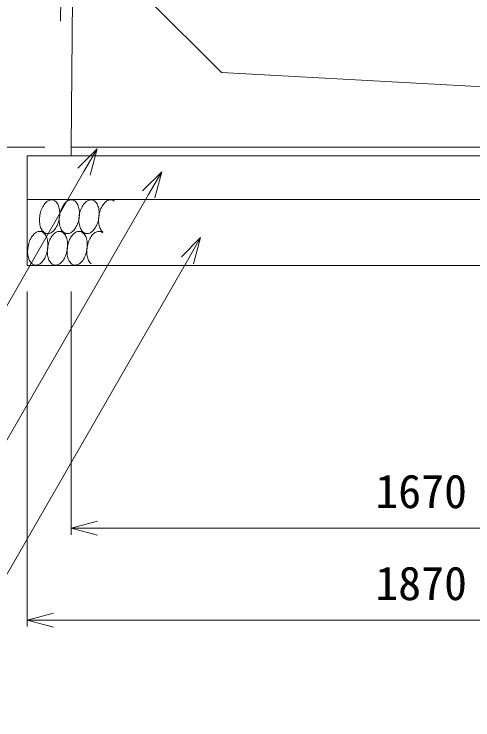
# Model space of a CAD drawing. Units: millimetres, scale not verified. Extents: x 748 to 253048, y 13754 to 73154.
# Drawn here: x 121757 to 125248, y 42337 to 47709 of the extents above; entities that cross this region are included whole.
import ezdxf
from ezdxf.enums import TextEntityAlignment as Align

# ---------------------------------------------------------------- set-up
doc = ezdxf.new("R2010")
doc.units = ezdxf.units.MM
doc.header["$LTSCALE"] = 300
for name, color, linetype, lineweight in [('0_2', 1, 'Continuous', 18), ('D-DCR', 7, 'Continuous', 18), ('D-STR', 1, 'Continuous', 18), ('D-STR-DIM', 7, 'Continuous', 18), ('D-STR-HTXT', 7, 'Continuous', 18)]:
    doc.layers.add(name, color=color, linetype=linetype, lineweight=lineweight)
doc.styles.add('ＭＳ ゴシック', font='')
doc.styles.get('ＭＳ ゴシック').set_extended_font_data('MS Gothic')

msp = doc.modelspace()

# ---------------------------------------------------------------- linework, layer by layer
at = {"layer": '0_2'}
for p, q in [((122388.3, 46683.2), (122241.9, 46536.7)), ((122388.3, 46683.2), (122288.3, 46509.9)), ((122334.7, 46483.2), (122388.3, 46683.2)), ((122880.4, 46509), (122734, 46362.6)), ((122880.4, 46509), (122780.4, 46335.8)), ((122826.8, 46309), (122880.4, 46509)), ((123176.2, 46007.3), (123030, 45860.7)), ((123176.2, 46007.3), (123076.4, 45834)), ((123122.9, 45807.3), (123176.2, 46007.3)), ((122190.1, 43796.4), (122390.1, 43850)), ((122390.1, 43742.8), (122190.1, 43796.4)), ((122190.1, 43796.4), (122390.1, 43796.4)), ((121856.7, 43096.4), (122056.7, 43150)), ((122056.7, 43042.8), (121856.7, 43096.4)), ((121856.7, 43096.4), (122056.7, 43096.4))]:
    msp.add_line(p, q, dxfattribs=at)
at = {"layer": 'D-DCR'}
for p, q in [((121984.7, 46258.7), (121979.2, 46250.5)), ((121990.5, 46266.1), (121984.7, 46258.7)), ((121996.5, 46272.8), (121990.5, 46266.1)), ((122002.9, 46278.7), (121996.5, 46272.8)), ((122009.3, 46283.8), (122002.9, 46278.7)), ((122016, 46287.9), (122009.3, 46283.8)), ((122022.7, 46291.2), (122016, 46287.9)), ((122029.4, 46293.4), (122022.7, 46291.2)), ((122036.1, 46294.7), (122029.4, 46293.4)), ((122042.8, 46295.1), (122036.1, 46294.7)), ((122049.3, 46294.4), (122042.8, 46295.1)), ((122055.7, 46292.8), (122049.3, 46294.4)), ((122061.8, 46290.2), (122055.7, 46292.8)), ((122067.6, 46286.7), (122061.8, 46290.2)), ((122073.2, 46282.2), (122067.6, 46286.7)), ((122078.4, 46276.9), (122073.2, 46282.2)), ((122083.2, 46270.8), (122078.4, 46276.9)), ((122087.6, 46263.8), (122083.2, 46270.8)), ((122091.5, 46256.1), (122087.6, 46263.8)), ((122094.9, 46247.7), (122091.5, 46256.1)), ((122134.7, 46258.7), (122129.2, 46250.5)), ((122140.5, 46266.1), (122134.7, 46258.7)), ((122146.5, 46272.8), (122140.5, 46266.1)), ((122152.9, 46278.7), (122146.5, 46272.8)), ((122159.3, 46283.8), (122152.9, 46278.7)), ((122166, 46287.9), (122159.3, 46283.8)), ((122172.7, 46291.2), (122166, 46287.9)), ((122179.4, 46293.4), (122172.7, 46291.2)), ((122186.1, 46294.7), (122179.4, 46293.4)), ((122192.8, 46295.1), (122186.1, 46294.7)), ((122199.3, 46294.4), (122192.8, 46295.1)), ((122205.7, 46292.8), (122199.3, 46294.4)), ((122211.8, 46290.2), (122205.7, 46292.8)), ((122217.6, 46286.7), (122211.8, 46290.2)), ((122223.2, 46282.2), (122217.6, 46286.7)), ((122228.4, 46276.9), (122223.2, 46282.2)), ((122233.2, 46270.8), (122228.4, 46276.9)), ((122237.6, 46263.8), (122233.2, 46270.8)), ((122241.5, 46256.1), (122237.6, 46263.8)), ((122244.9, 46247.7), (122241.5, 46256.1)), ((122284.7, 46258.7), (122279.2, 46250.5)), ((122290.5, 46266.1), (122284.7, 46258.7)), ((122296.5, 46272.8), (122290.5, 46266.1)), ((122302.9, 46278.7), (122296.5, 46272.8)), ((122309.3, 46283.8), (122302.9, 46278.7)), ((122316, 46287.9), (122309.3, 46283.8)), ((122322.7, 46291.2), (122316, 46287.9)), ((122329.4, 46293.4), (122322.7, 46291.2)), ((122336.1, 46294.7), (122329.4, 46293.4)), ((122342.8, 46295.1), (122336.1, 46294.7)), ((122349.3, 46294.4), (122342.8, 46295.1)), ((122355.7, 46292.8), (122349.3, 46294.4)), ((122361.8, 46290.2), (122355.7, 46292.8)), ((122367.6, 46286.7), (122361.8, 46290.2)), ((122373.2, 46282.2), (122367.6, 46286.7)), ((122378.4, 46276.9), (122373.2, 46282.2)), ((122383.2, 46270.8), (122378.4, 46276.9)), ((122387.6, 46263.8), (122383.2, 46270.8)), ((122391.5, 46256.1), (122387.6, 46263.8)), ((122394.9, 46247.7), (122391.5, 46256.1)), ((122432.3, 46255.3), (122427, 46246.9)), ((122438, 46263.1), (122432.3, 46255.3)), ((122444, 46270.1), (122438, 46263.1)), ((122450.2, 46276.4), (122444, 46270.1)), ((122456.6, 46281.8), (122450.2, 46276.4)), ((122463.2, 46286.3), (122456.6, 46281.8)), ((122469.9, 46289.9), (122463.2, 46286.3)), ((122476.6, 46292.6), (122469.9, 46289.9)), ((122483.3, 46294.3), (122476.6, 46292.6)), ((122490, 46295), (122483.3, 46294.3)), ((122496.6, 46294.8), (122490, 46295)), ((122503, 46293.6), (122496.6, 46294.8)), ((122509.2, 46291.4), (122503, 46293.6)), ((122515.2, 46288.3), (122509.2, 46291.4)), ((122520.9, 46284.2), (122515.2, 46288.3)), ((121957.9, 46201.5), (121955.1, 46190.5)), ((121961.2, 46212.1), (121957.9, 46201.5)), ((121965, 46222.4), (121961.2, 46212.1)), ((121969.3, 46232.3), (121965, 46222.4)), ((121974, 46241.7), (121969.3, 46232.3)), ((121979.2, 46250.5), (121974, 46241.7)), ((122097.8, 46238.7), (122094.9, 46247.7)), ((122100.2, 46229.2), (122097.8, 46238.7)), ((122102, 46219.1), (122100.2, 46229.2)), ((122103.2, 46208.7), (122102, 46219.1)), ((122103.9, 46197.9), (122103.2, 46208.7)), ((122103.9, 46187), (122103.9, 46197.9)), ((122107.9, 46201.5), (122105.1, 46190.5)), ((122111.2, 46212.1), (122107.9, 46201.5)), ((122115, 46222.4), (122111.2, 46212.1)), ((122119.3, 46232.3), (122115, 46222.4)), ((122124, 46241.7), (122119.3, 46232.3)), ((122129.2, 46250.5), (122124, 46241.7)), ((122247.8, 46238.7), (122244.9, 46247.7)), ((122250.2, 46229.2), (122247.8, 46238.7)), ((122252, 46219.1), (122250.2, 46229.2)), ((122253.2, 46208.7), (122252, 46219.1)), ((122253.9, 46197.9), (122253.2, 46208.7)), ((122253.9, 46187), (122253.9, 46197.9)), ((122257.9, 46201.5), (122255.1, 46190.5)), ((122261.2, 46212.1), (122257.9, 46201.5)), ((122265, 46222.4), (122261.2, 46212.1)), ((122269.3, 46232.3), (122265, 46222.4)), ((122274, 46241.7), (122269.3, 46232.3)), ((122279.2, 46250.5), (122274, 46241.7)), ((122397.8, 46238.7), (122394.9, 46247.7)), ((122400.2, 46229.2), (122397.8, 46238.7)), ((122402, 46219.1), (122400.2, 46229.2)), ((122403.2, 46208.7), (122402, 46219.1)), ((122403.9, 46197.9), (122403.2, 46208.7)), ((122403.9, 46187), (122403.9, 46197.9)), ((122409.8, 46207.7), (122406.7, 46196.9)), ((122413.4, 46218.1), (122409.8, 46207.7)), ((122417.5, 46228.2), (122413.4, 46218.1)), ((122422, 46237.8), (122417.5, 46228.2)), ((122427, 46246.9), (122422, 46237.8)), ((121950.1, 46157), (121949.5, 46145.8)), ((121949.5, 46145.8), (121949.6, 46134.8)), ((121951.2, 46168.2), (121950.1, 46157)), ((121952.9, 46179.4), (121951.2, 46168.2)), ((121955.1, 46190.5), (121952.9, 46179.4)), ((122098.3, 46142.3), (122100.6, 46153.4)), ((122100.1, 46157), (122099.5, 46145.8)), ((122099.5, 46145.8), (122099.6, 46134.8)), ((122101.2, 46168.2), (122100.1, 46157)), ((122100.6, 46153.4), (122102.3, 46164.6)), ((122102.9, 46179.4), (122101.2, 46168.2)), ((122102.3, 46164.6), (122103.4, 46175.8)), ((122105.1, 46190.5), (122102.9, 46179.4)), ((122103.4, 46175.8), (122103.9, 46187)), ((122248.3, 46142.3), (122250.6, 46153.4)), ((122250.1, 46157), (122249.5, 46145.8)), ((122249.5, 46145.8), (122249.6, 46134.8)), ((122251.2, 46168.2), (122250.1, 46157)), ((122250.6, 46153.4), (122252.3, 46164.6)), ((122252.9, 46179.4), (122251.2, 46168.2)), ((122252.3, 46164.6), (122253.4, 46175.8)), ((122255.1, 46190.5), (122252.9, 46179.4)), ((122253.4, 46175.8), (122253.9, 46187)), ((122398.3, 46142.3), (122400.6, 46153.4)), ((122399.8, 46152.3), (122399.5, 46141.2)), ((122400.6, 46163.5), (122399.8, 46152.3)), ((122402.1, 46174.7), (122400.6, 46163.5)), ((122400.6, 46153.4), (122402.3, 46164.6)), ((122404.1, 46185.9), (122402.1, 46174.7)), ((122402.3, 46164.6), (122403.4, 46175.8)), ((122403.4, 46175.8), (122403.9, 46187)), ((122406.7, 46196.9), (122404.1, 46185.9)), ((121949.6, 46134.8), (121950.2, 46124.1)), ((121950.2, 46124.1), (121951.5, 46113.7)), ((121951.5, 46113.7), (121953.3, 46103.6)), ((121953.3, 46103.6), (121955.6, 46094.1)), ((121955.6, 46094.1), (121958.5, 46085.1)), ((122074.3, 46082.3), (122079.4, 46091.1)), ((122079.4, 46091.1), (122084.1, 46100.5)), ((122084.1, 46100.5), (122088.4, 46110.4)), ((122088.4, 46110.4), (122092.2, 46120.7)), ((122092.2, 46120.7), (122095.5, 46131.3)), ((122095.5, 46131.3), (122098.3, 46142.3)), ((122099.6, 46134.8), (122100.2, 46124.1)), ((122100.2, 46124.1), (122101.5, 46113.7)), ((122101.5, 46113.7), (122103.3, 46103.6)), ((122103.3, 46103.6), (122105.6, 46094.1)), ((122105.6, 46094.1), (122108.5, 46085.1)), ((122224.3, 46082.3), (122229.4, 46091.1)), ((122229.4, 46091.1), (122234.1, 46100.5)), ((122234.1, 46100.5), (122238.4, 46110.4)), ((122238.4, 46110.4), (122242.2, 46120.7)), ((122242.2, 46120.7), (122245.5, 46131.3)), ((122245.5, 46131.3), (122248.3, 46142.3)), ((122249.6, 46134.8), (122250.2, 46124.1)), ((122250.2, 46124.1), (122251.5, 46113.7)), ((122251.5, 46113.7), (122253.3, 46103.6)), ((122253.3, 46103.6), (122255.6, 46094.1)), ((122255.6, 46094.1), (122258.5, 46085.1)), ((122374.3, 46082.3), (122379.4, 46091.1)), ((122379.4, 46091.1), (122384.1, 46100.5)), ((122384.1, 46100.5), (122388.4, 46110.4)), ((122388.4, 46110.4), (122392.2, 46120.7)), ((122392.2, 46120.7), (122395.5, 46131.3)), ((122395.5, 46131.3), (122398.3, 46142.3)), ((122399.5, 46141.2), (122399.8, 46130.3)), ((122399.8, 46130.3), (122400.7, 46119.7)), ((122400.7, 46119.7), (122402.2, 46109.4)), ((122402.2, 46109.4), (122404.2, 46099.6)), ((122404.2, 46099.6), (122406.8, 46090.2)), ((122406.8, 46090.2), (122409.9, 46081.5)), ((121912.9, 46038.7), (121906.5, 46032.8)), ((121919.3, 46043.8), (121912.9, 46038.7)), ((121926, 46047.9), (121919.3, 46043.8)), ((121932.7, 46051.2), (121926, 46047.9)), ((121939.4, 46053.4), (121932.7, 46051.2)), ((121946.1, 46054.7), (121939.4, 46053.4)), ((121952.8, 46055.1), (121946.1, 46054.7)), ((121959.3, 46054.4), (121952.8, 46055.1)), ((121958.5, 46085.1), (121962, 46076.7)), ((121965.7, 46052.8), (121959.3, 46054.4)), ((121962, 46076.7), (121965.9, 46069)), ((121971.8, 46050.2), (121965.7, 46052.8)), ((121965.9, 46069), (121970.2, 46062)), ((121970.2, 46062), (121975.1, 46055.9)), ((121977.6, 46046.7), (121971.8, 46050.2)), ((121975.1, 46055.9), (121980.3, 46050.5)), ((121983.2, 46042.2), (121977.6, 46046.7)), ((121980.3, 46050.5), (121985.8, 46046.1)), ((121988.4, 46036.9), (121983.2, 46042.2)), ((121985.8, 46046.1), (121991.7, 46042.6)), ((121993.2, 46030.8), (121988.4, 46036.9)), ((121991.7, 46042.6), (121997.8, 46040)), ((121997.8, 46040), (122004.2, 46038.4)), ((122004.2, 46038.4), (122010.7, 46037.7)), ((122010.7, 46037.7), (122017.3, 46038.1)), ((122017.3, 46038.1), (122024, 46039.4)), ((122024, 46039.4), (122030.8, 46041.6)), ((122030.8, 46041.6), (122037.5, 46044.9)), ((122037.5, 46044.9), (122044.1, 46049)), ((122044.1, 46049), (122050.6, 46054.1)), ((122050.6, 46054.1), (122056.9, 46060)), ((122062.9, 46038.7), (122056.5, 46032.8)), ((122056.9, 46060), (122063, 46066.7)), ((122069.3, 46043.8), (122062.9, 46038.7)), ((122063, 46066.7), (122068.8, 46074.1)), ((122068.8, 46074.1), (122074.3, 46082.3)), ((122076, 46047.9), (122069.3, 46043.8)), ((122082.7, 46051.2), (122076, 46047.9)), ((122089.4, 46053.4), (122082.7, 46051.2)), ((122096.1, 46054.7), (122089.4, 46053.4)), ((122102.8, 46055.1), (122096.1, 46054.7)), ((122109.3, 46054.4), (122102.8, 46055.1)), ((122108.5, 46085.1), (122112, 46076.7)), ((122115.7, 46052.8), (122109.3, 46054.4)), ((122112, 46076.7), (122115.9, 46069)), ((122121.8, 46050.2), (122115.7, 46052.8)), ((122115.9, 46069), (122120.2, 46062)), ((122120.2, 46062), (122125.1, 46055.9)), ((122127.6, 46046.7), (122121.8, 46050.2)), ((122125.1, 46055.9), (122130.3, 46050.5)), ((122133.2, 46042.2), (122127.6, 46046.7)), ((122130.3, 46050.5), (122135.8, 46046.1)), ((122138.4, 46036.9), (122133.2, 46042.2)), ((122135.8, 46046.1), (122141.7, 46042.6)), ((122143.2, 46030.8), (122138.4, 46036.9)), ((122141.7, 46042.6), (122147.8, 46040)), ((122147.8, 46040), (122154.2, 46038.4)), ((122154.2, 46038.4), (122160.7, 46037.7)), ((122160.7, 46037.7), (122167.3, 46038.1)), ((122167.3, 46038.1), (122174, 46039.4)), ((122174, 46039.4), (122180.8, 46041.6)), ((122180.8, 46041.6), (122187.5, 46044.9)), ((122187.5, 46044.9), (122194.1, 46049)), ((122194.1, 46049), (122200.6, 46054.1)), ((122200.6, 46054.1), (122206.9, 46060)), ((122212.9, 46038.7), (122206.5, 46032.8)), ((122206.9, 46060), (122213, 46066.7)), ((122219.3, 46043.8), (122212.9, 46038.7)), ((122213, 46066.7), (122218.8, 46074.1)), ((122218.8, 46074.1), (122224.3, 46082.3)), ((122226, 46047.9), (122219.3, 46043.8)), ((122232.7, 46051.2), (122226, 46047.9)), ((122239.4, 46053.4), (122232.7, 46051.2)), ((122246.1, 46054.7), (122239.4, 46053.4)), ((122252.8, 46055.1), (122246.1, 46054.7)), ((122259.3, 46054.4), (122252.8, 46055.1)), ((122258.5, 46085.1), (122262, 46076.7)), ((122265.7, 46052.8), (122259.3, 46054.4)), ((122262, 46076.7), (122265.9, 46069)), ((122271.8, 46050.2), (122265.7, 46052.8)), ((122265.9, 46069), (122270.2, 46062)), ((122270.2, 46062), (122275.1, 46055.9)), ((122277.6, 46046.7), (122271.8, 46050.2)), ((122275.1, 46055.9), (122280.3, 46050.5)), ((122283.2, 46042.2), (122277.6, 46046.7)), ((122280.3, 46050.5), (122285.8, 46046.1)), ((122288.4, 46036.9), (122283.2, 46042.2)), ((122285.8, 46046.1), (122291.7, 46042.6)), ((122293.2, 46030.8), (122288.4, 46036.9)), ((122291.7, 46042.6), (122297.8, 46040)), ((122297.8, 46040), (122304.2, 46038.4)), ((122304.2, 46038.4), (122310.7, 46037.7)), ((122310.7, 46037.7), (122317.3, 46038.1)), ((122317.3, 46038.1), (122324, 46039.4)), ((122324, 46039.4), (122330.8, 46041.6)), ((122330.8, 46041.6), (122337.5, 46044.9)), ((122337.5, 46044.9), (122344.1, 46049)), ((122344.1, 46049), (122350.6, 46054.1)), ((122350.6, 46054.1), (122356.9, 46060)), ((122360.2, 46036.4), (122354, 46030.1)), ((122356.9, 46060), (122363, 46066.7)), ((122366.6, 46041.8), (122360.2, 46036.4)), ((122363, 46066.7), (122368.8, 46074.1)), ((122373.2, 46046.3), (122366.6, 46041.8)), ((122368.8, 46074.1), (122374.3, 46082.3)), ((122379.9, 46049.9), (122373.2, 46046.3)), ((122386.6, 46052.6), (122379.9, 46049.9)), ((122393.3, 46054.3), (122386.6, 46052.6)), ((122400, 46055), (122393.3, 46054.3)), ((122406.6, 46054.8), (122400, 46055)), ((122413, 46053.6), (122406.6, 46054.8)), ((122409.9, 46081.5), (122413.5, 46073.4)), ((122419.2, 46051.4), (122413, 46053.6)), ((122413.5, 46073.4), (122417.7, 46066)), ((122417.7, 46066), (122422.2, 46059.3)), ((122425.2, 46048.3), (122419.2, 46051.4)), ((122422.2, 46059.3), (122427.2, 46053.5)), ((122430.9, 46044.2), (122425.2, 46048.3)), ((122427.2, 46053.5), (122432.5, 46048.6)), ((121879.3, 45992.3), (121875, 45982.4)), ((121884, 46001.7), (121879.3, 45992.3)), ((121889.2, 46010.5), (121884, 46001.7)), ((121894.7, 46018.7), (121889.2, 46010.5)), ((121900.5, 46026.1), (121894.7, 46018.7)), ((121906.5, 46032.8), (121900.5, 46026.1)), ((121997.6, 46023.8), (121993.2, 46030.8)), ((122001.5, 46016.1), (121997.6, 46023.8)), ((122004.9, 46007.7), (122001.5, 46016.1)), ((122007.8, 45998.7), (122004.9, 46007.7)), ((122010.2, 45989.2), (122007.8, 45998.7)), ((122012, 45979.1), (122010.2, 45989.2)), ((122029.3, 45992.3), (122025, 45982.4)), ((122034, 46001.7), (122029.3, 45992.3)), ((122039.2, 46010.5), (122034, 46001.7)), ((122044.7, 46018.7), (122039.2, 46010.5)), ((122050.5, 46026.1), (122044.7, 46018.7)), ((122056.5, 46032.8), (122050.5, 46026.1)), ((122147.6, 46023.8), (122143.2, 46030.8)), ((122151.5, 46016.1), (122147.6, 46023.8)), ((122154.9, 46007.7), (122151.5, 46016.1)), ((122157.8, 45998.7), (122154.9, 46007.7)), ((122160.2, 45989.2), (122157.8, 45998.7)), ((122162, 45979.1), (122160.2, 45989.2)), ((122179.3, 45992.3), (122175, 45982.4)), ((122184, 46001.7), (122179.3, 45992.3)), ((122189.2, 46010.5), (122184, 46001.7)), ((122194.7, 46018.7), (122189.2, 46010.5)), ((122200.5, 46026.1), (122194.7, 46018.7)), ((122206.5, 46032.8), (122200.5, 46026.1)), ((122297.6, 46023.8), (122293.2, 46030.8)), ((122301.5, 46016.1), (122297.6, 46023.8)), ((122304.9, 46007.7), (122301.5, 46016.1)), ((122307.8, 45998.7), (122304.9, 46007.7)), ((122310.2, 45989.2), (122307.8, 45998.7)), ((122312, 45979.1), (122310.2, 45989.2)), ((122327.5, 45988.2), (122323.4, 45978.1)), ((122332, 45997.8), (122327.5, 45988.2)), ((122337, 46006.9), (122332, 45997.8)), ((122342.3, 46015.3), (122337, 46006.9)), ((122348, 46023.1), (122342.3, 46015.3)), ((122354, 46030.1), (122348, 46023.1)), ((121862.9, 45939.4), (121861.2, 45928.2)), ((121865.1, 45950.5), (121862.9, 45939.4)), ((121867.9, 45961.5), (121865.1, 45950.5)), ((121871.2, 45972.1), (121867.9, 45961.5)), ((121875, 45982.4), (121871.2, 45972.1)), ((122012.9, 45939.4), (122011.2, 45928.2)), ((122013.2, 45968.7), (122012, 45979.1)), ((122012.3, 45924.6), (122013.4, 45935.8)), ((122015.1, 45950.5), (122012.9, 45939.4)), ((122013.9, 45957.9), (122013.2, 45968.7)), ((122013.4, 45935.8), (122013.9, 45947)), ((122013.9, 45947), (122013.9, 45957.9)), ((122017.9, 45961.5), (122015.1, 45950.5)), ((122021.2, 45972.1), (122017.9, 45961.5)), ((122025, 45982.4), (122021.2, 45972.1)), ((122162.9, 45939.4), (122161.2, 45928.2)), ((122163.2, 45968.7), (122162, 45979.1)), ((122162.3, 45924.6), (122163.4, 45935.8)), ((122165.1, 45950.5), (122162.9, 45939.4)), ((122163.9, 45957.9), (122163.2, 45968.7)), ((122163.4, 45935.8), (122163.9, 45947)), ((122163.9, 45947), (122163.9, 45957.9)), ((122167.9, 45961.5), (122165.1, 45950.5)), ((122171.2, 45972.1), (122167.9, 45961.5)), ((122175, 45982.4), (122171.2, 45972.1)), ((122312.1, 45934.7), (122310.6, 45923.5)), ((122313.2, 45968.7), (122312, 45979.1)), ((122314.1, 45945.9), (122312.1, 45934.7)), ((122312.3, 45924.6), (122313.4, 45935.8)), ((122313.9, 45957.9), (122313.2, 45968.7)), ((122313.4, 45935.8), (122313.9, 45947)), ((122313.9, 45947), (122313.9, 45957.9)), ((122316.7, 45956.9), (122314.1, 45945.9)), ((122319.8, 45967.7), (122316.7, 45956.9)), ((122323.4, 45978.1), (122319.8, 45967.7)), ((121860.1, 45917), (121859.5, 45905.8)), ((121859.5, 45905.8), (121859.6, 45894.8)), ((121859.6, 45894.8), (121860.2, 45884.1)), ((121861.2, 45928.2), (121860.1, 45917)), ((121860.2, 45884.1), (121861.5, 45873.7)), ((121998.4, 45870.4), (122002.2, 45880.7)), ((122002.2, 45880.7), (122005.5, 45891.3)), ((122005.5, 45891.3), (122008.3, 45902.3)), ((122008.3, 45902.3), (122010.6, 45913.4)), ((122010.1, 45917), (122009.5, 45905.8)), ((122009.5, 45905.8), (122009.6, 45894.8)), ((122009.6, 45894.8), (122010.2, 45884.1)), ((122011.2, 45928.2), (122010.1, 45917)), ((122010.2, 45884.1), (122011.5, 45873.7)), ((122010.6, 45913.4), (122012.3, 45924.6)), ((122148.4, 45870.4), (122152.2, 45880.7)), ((122152.2, 45880.7), (122155.5, 45891.3)), ((122155.5, 45891.3), (122158.3, 45902.3)), ((122158.3, 45902.3), (122160.6, 45913.4)), ((122160.1, 45917), (122159.5, 45905.8)), ((122159.5, 45905.8), (122159.6, 45894.8)), ((122159.6, 45894.8), (122160.2, 45884.1)), ((122161.2, 45928.2), (122160.1, 45917)), ((122160.2, 45884.1), (122161.5, 45873.7)), ((122160.6, 45913.4), (122162.3, 45924.6)), ((122298.4, 45870.4), (122302.2, 45880.7)), ((122302.2, 45880.7), (122305.5, 45891.3)), ((122305.5, 45891.3), (122308.3, 45902.3)), ((122308.3, 45902.3), (122310.6, 45913.4)), ((122309.8, 45912.3), (122309.5, 45901.2)), ((122309.5, 45901.2), (122309.8, 45890.3)), ((122310.6, 45923.5), (122309.8, 45912.3)), ((122309.8, 45890.3), (122310.7, 45879.7)), ((122310.6, 45913.4), (122312.3, 45924.6)), ((122310.7, 45879.7), (122312.2, 45869.4)), ((121861.5, 45873.7), (121863.3, 45863.6)), ((121863.3, 45863.6), (121865.6, 45854.1)), ((121865.6, 45854.1), (121868.5, 45845.1)), ((121868.5, 45845.1), (121872, 45836.7)), ((121872, 45836.7), (121875.9, 45829)), ((121875.9, 45829), (121880.2, 45822)), ((121880.2, 45822), (121885.1, 45815.9)), ((121966.9, 45820), (121973, 45826.7)), ((121973, 45826.7), (121978.8, 45834.1)), ((121978.8, 45834.1), (121984.3, 45842.3)), ((121984.3, 45842.3), (121989.4, 45851.1)), ((121989.4, 45851.1), (121994.1, 45860.5)), ((121994.1, 45860.5), (121998.4, 45870.4)), ((122011.5, 45873.7), (122013.3, 45863.6)), ((122013.3, 45863.6), (122015.6, 45854.1)), ((122015.6, 45854.1), (122018.5, 45845.1)), ((122018.5, 45845.1), (122022, 45836.7)), ((122022, 45836.7), (122025.9, 45829)), ((122025.9, 45829), (122030.2, 45822)), ((122030.2, 45822), (122035.1, 45815.9)), ((122116.9, 45820), (122123, 45826.7)), ((122123, 45826.7), (122128.8, 45834.1)), ((122128.8, 45834.1), (122134.3, 45842.3)), ((122134.3, 45842.3), (122139.4, 45851.1)), ((122139.4, 45851.1), (122144.1, 45860.5)), ((122144.1, 45860.5), (122148.4, 45870.4)), ((122161.5, 45873.7), (122163.3, 45863.6)), ((122163.3, 45863.6), (122165.6, 45854.1)), ((122165.6, 45854.1), (122168.5, 45845.1)), ((122168.5, 45845.1), (122172, 45836.7)), ((122172, 45836.7), (122175.9, 45829)), ((122175.9, 45829), (122180.2, 45822)), ((122180.2, 45822), (122185.1, 45815.9)), ((122266.9, 45820), (122273, 45826.7)), ((122273, 45826.7), (122278.8, 45834.1)), ((122278.8, 45834.1), (122284.3, 45842.3)), ((122284.3, 45842.3), (122289.4, 45851.1)), ((122289.4, 45851.1), (122294.1, 45860.5)), ((122294.1, 45860.5), (122298.4, 45870.4)), ((122312.2, 45869.4), (122314.2, 45859.6)), ((122314.2, 45859.6), (122316.8, 45850.2)), ((122316.8, 45850.2), (122319.9, 45841.5)), ((122319.9, 45841.5), (122323.5, 45833.4)), ((122323.5, 45833.4), (122327.7, 45826)), ((122327.7, 45826), (122332.2, 45819.3)), ((121885.1, 45815.9), (121890.3, 45810.5)), ((121890.3, 45810.5), (121895.8, 45806.1)), ((121895.8, 45806.1), (121901.7, 45802.6)), ((121901.7, 45802.6), (121907.8, 45800)), ((121907.8, 45800), (121914.2, 45798.4)), ((121914.2, 45798.4), (121920.7, 45797.7)), ((121920.7, 45797.7), (121927.3, 45798.1)), ((121927.3, 45798.1), (121934, 45799.4)), ((121934, 45799.4), (121940.8, 45801.6)), ((121940.8, 45801.6), (121947.5, 45804.9)), ((121947.5, 45804.9), (121954.1, 45809)), ((121954.1, 45809), (121960.6, 45814.1)), ((121960.6, 45814.1), (121966.9, 45820)), ((122035.1, 45815.9), (122040.3, 45810.5)), ((122040.3, 45810.5), (122045.8, 45806.1)), ((122045.8, 45806.1), (122051.7, 45802.6)), ((122051.7, 45802.6), (122057.8, 45800)), ((122057.8, 45800), (122064.2, 45798.4)), ((122064.2, 45798.4), (122070.7, 45797.7)), ((122070.7, 45797.7), (122077.3, 45798.1)), ((122077.3, 45798.1), (122084, 45799.4)), ((122084, 45799.4), (122090.8, 45801.6)), ((122090.8, 45801.6), (122097.5, 45804.9)), ((122097.5, 45804.9), (122104.1, 45809)), ((122104.1, 45809), (122110.6, 45814.1)), ((122110.6, 45814.1), (122116.9, 45820)), ((122185.1, 45815.9), (122190.3, 45810.5)), ((122190.3, 45810.5), (122195.8, 45806.1)), ((122195.8, 45806.1), (122201.7, 45802.6)), ((122201.7, 45802.6), (122207.8, 45800)), ((122207.8, 45800), (122214.2, 45798.4)), ((122214.2, 45798.4), (122220.7, 45797.7)), ((122220.7, 45797.7), (122227.3, 45798.1)), ((122227.3, 45798.1), (122234, 45799.4)), ((122234, 45799.4), (122240.8, 45801.6)), ((122240.8, 45801.6), (122247.5, 45804.9)), ((122247.5, 45804.9), (122254.1, 45809)), ((122254.1, 45809), (122260.6, 45814.1)), ((122260.6, 45814.1), (122266.9, 45820)), ((122332.2, 45819.3), (122337.2, 45813.5)), ((122337.2, 45813.5), (122342.5, 45808.6))]:
    msp.add_line(p, q, dxfattribs=at)
at = {"layer": 'D-STR'}
for p, q in [((122190.1, 46696.4), (122270.1, 54696.4)), ((123334.7, 47263.1), (122768.1, 47829.7)), ((127023.4, 47063.1), (123334.7, 47263.1)), ((122190.1, 46696.4), (127756.7, 46696.4)), ((122190.1, 46696.4), (122190.1, 46629.7)), ((121856.7, 46629.7), (128090.1, 46629.7)), ((121856.7, 46629.7), (121856.7, 45796.4)), ((121856.7, 46296.4), (128090.1, 46296.4)), ((121856.7, 45796.4), (128090.1, 45796.4))]:
    msp.add_line(p, q, dxfattribs=at)
at = {"layer": 'D-STR-DIM'}
for p, q in [((121990.1, 46696.4), (119106.7, 46696.4)), ((121990.1, 46696.4), (119106.7, 46696.4)), ((121856.7, 45596.4), (121856.7, 43046.4)), ((122190.1, 45596.4), (122190.1, 43746.4)), ((122390.1, 43796.4), (127556.7, 43796.4)), ((122056.7, 43096.4), (127890.1, 43096.4))]:
    msp.add_line(p, q, dxfattribs=at)
at = {"layer": 'D-STR-HTXT'}
for p, q in [((122110.3, 47653.8), (122125.4, 49168)), ((122288.3, 46509.9), (121033.6, 44336.8)), ((122780.4, 46335.8), (121048.4, 43336.8)), ((123076.4, 45834), (121063.2, 42336.8))]:
    msp.add_line(p, q, dxfattribs=at)

# ---------------------------------------------------------------- texts
at = {"layer": 'D-STR-DIM', "color": 1, "style": 'ＭＳ ゴシック'}
for s, p in [('1670', (124505.2, 43871.4)), ('1870', (124505.2, 43171.4))]:
    msp.add_text(s, height=256.6, dxfattribs=at).set_placement(p, align=Align.BOTTOM_LEFT)

doc.saveas('drawing.dxf')
